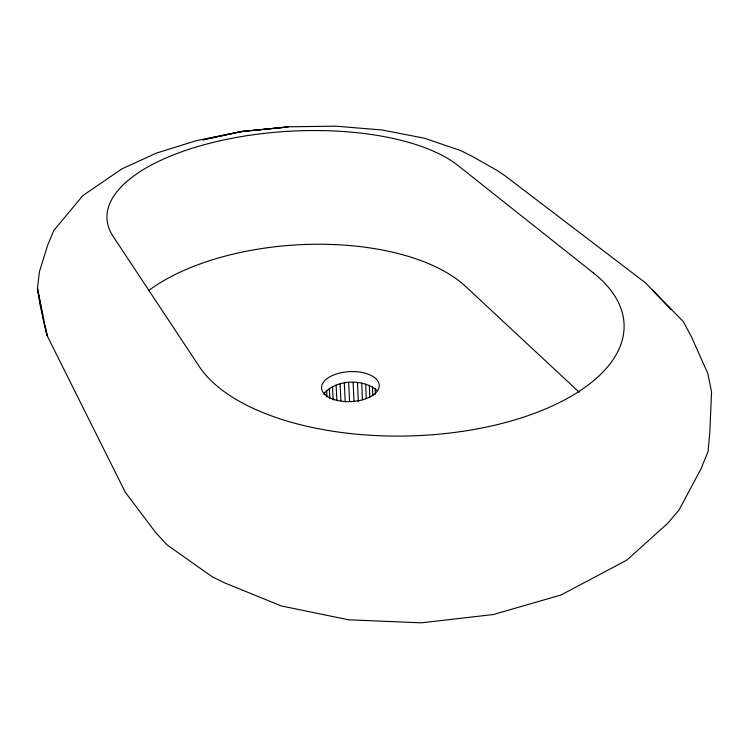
<?xml version="1.0" encoding="UTF-8"?>
<svg xmlns="http://www.w3.org/2000/svg" width="749" height="749" viewBox="0 0 749 749"><rect width="100%" height="100%" fill="white"/><g stroke="black" fill="none" stroke-linecap="round" stroke-linejoin="round"><path stroke-width="1.12" d="M323.577 393.965C336.151 379.322 362.741 378.301 377.281 390.622M242.629 131.281L202.942 139.838L242.629 131.281L288.084 127.002L250.971 130.682M670.73 309.14L645.441 282.822L505.163 175.875L497.345 170.566L471.776 156.12L460.804 150.652L424.393 138.209L382.102 129.998L336.011 126.178L288.122 126.806L240.541 131.712L196.5 140.615L156.372 153.096L121.862 168.909L82.905 195.545L53.806 230.439L47.721 245.054L39.416 271.728L37.45 288.44L40.09 304.965L47.15 335.683L125.261 492.224L155.661 532.502L167.149 544.954L212.07 576.674L224.616 582.872L281.371 605.969L348.678 619.816L421.341 622.822L493.254 614.545L561.048 594.987L626.829 560.121L667.621 523.401L679.081 509.947L700.952 468.94L708.077 451.553L709.799 432.473L711.55 391.933L707.796 373.545L691.636 337.097L683.388 321.705L652.379 290.041M240.541 131.712L248.659 130.906M579.183 392.223L465.644 286.474A185.087 89.73 -3.7 0 0 148.742 290.481M42.993 315.441L37.45 288.44L44.444 324.963L47.15 335.683L45.071 325.562M43.451 317.688L43.919 319.935M324.542 392.439L324.663 394.686M326.63 390.285L327.004 397.017M332.481 386.568L333.202 399.994M329.298 388.319L329.85 398.393M336.095 385.089L336.919 400.734M340.065 383.9L340.926 400.659M344.297 383.048L345.233 402.035M348.678 382.533L349.586 401.52M353.107 382.383L353.987 401.37M357.488 382.589L358.34 401.586M361.72 383.16L362.441 399.929M365.699 384.068L366.298 398.608M372.515 386.83L372.862 395.8M369.323 385.295L369.819 397.616M375.183 388.619L375.399 394.236M593.48 273.011L457.995 165.52A185.256 76.445 -3.5 0 0 227.19 139.239A185.256 76.445 -3.5 0 0 113.118 236.375L199.29 366.57A217.528 105.328 -1.5 0 0 495.679 424.992A217.528 105.328 -1.5 0 0 593.48 273.011M334.457 399.657A28.865 14.98 -2.7 0 0 379.191 386.55A28.865 14.98 -2.7 0 0 337.556 373.629A28.865 14.98 -2.7 0 0 334.457 399.657"/></g></svg>
